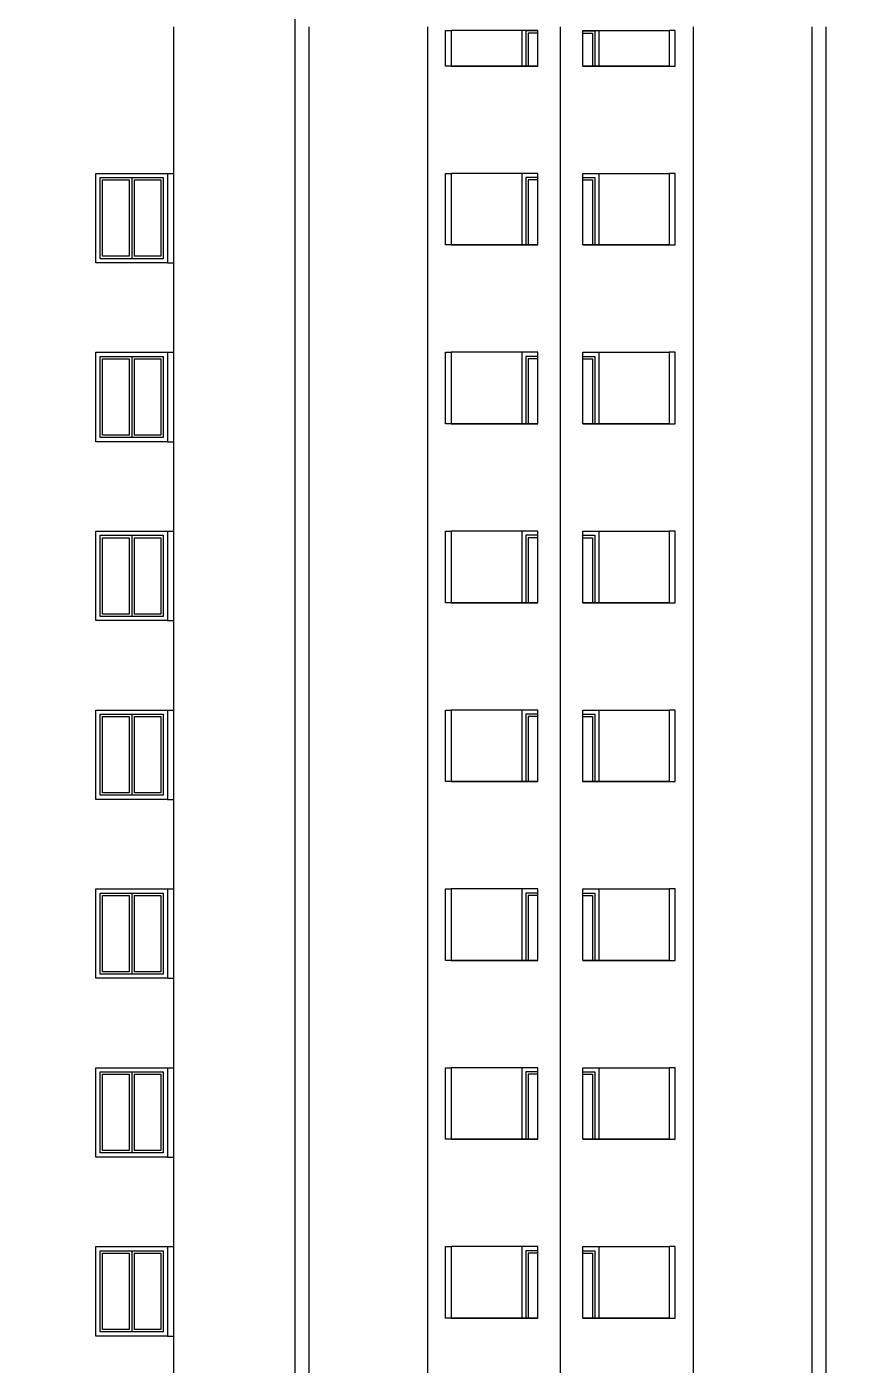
# Model space of a CAD drawing. Header units: inches. Extents: x -634 to 3638, y -6930911 to 5552.
# Drawn here: x 2297.58 to 2311.3, y 3493.78 to 3515.63 of the extents above; entities that cross this region are included whole.
import ezdxf

# ---------------------------------------------------------------- set-up
doc = ezdxf.new("R2010")
doc.units = ezdxf.units.IN
doc.header["$MEASUREMENT"] = 0
for name, color, linetype, lineweight in [('ELEV', 134, 'Continuous', 18), ('фасады', 7, 'Continuous', 30), ('фасады2', 7, 'Continuous', 25)]:
    doc.layers.add(name, color=color, linetype=linetype, lineweight=lineweight)

msp = doc.modelspace()

# ---------------------------------------------------------------- hatches: boundary and pattern name
at = {"layer": 'ELEV', "linetype": 'Continuous'}
h = msp.add_hatch(dxfattribs=at)
h.set_pattern_fill('ANSI31', color=256, scale=0.01044, style=0)
h.set_pattern_definition([(45, (1262.311104, 3366.587935), (-0.02343928418428, 0.02343928418428), [])])
edge = h.paths.add_edge_path()
edge.add_ellipse((1445.78234, 3471.96182), major_axis=(0, 6932302.83262), ratio=0.00000001506, start_angle=89.999976115149, end_angle=270.000023884851)
edge.add_line((1445.67794, 3474.85168), (1445.67794, 3528.48347))
edge.add_line((1445.67794, 3528.48347), (1445.88675, 3528.48347))
edge.add_line((1445.88675, 3528.48347), (1445.88675, 3474.85168))

# ---------------------------------------------------------------- linework, layer by layer
at = {"layer": 'фасады', "ltscale": 100}
for points in [[(2301.95719, 3517.02786), (2301.95719, 3515.62637)], [(2299.97589, 3515.62637), (2299.97589, 3513.58253)], [(2301.95719, 3515.62637), (2301.95719, 3513.58253)], [(2302.18464, 3515.62637), (2302.18464, 3513.58253)], [(2304.12418, 3515.62637), (2304.12418, 3513.58253)], [(2306.29205, 3515.62637), (2306.29205, 3513.58253)], [(2308.45992, 3515.62637), (2308.45992, 3513.58253)], [(2310.39945, 3515.62637), (2310.39945, 3513.58253)], [(2310.62588, 3515.62637), (2310.62588, 3513.58253)], [(2305.92649, 3514.98402), (2304.41524, 3514.98402), (2304.41524, 3515.56798), (2304.51278, 3515.56798), (2304.51278, 3514.98402), (2305.92649, 3514.98402), (2305.92649, 3515.56798), (2304.51278, 3515.56798)], [(2306.6576, 3514.98402), (2308.16885, 3514.98402), (2308.16885, 3515.56798), (2308.07131, 3515.56798), (2308.07131, 3514.98402), (2306.6576, 3514.98402), (2306.6576, 3515.56798), (2308.07131, 3515.56798)], [(2299.97589, 3513.58253), (2299.97589, 3510.66276)], [(2301.95822, 3513.58253), (2301.95822, 3510.66276)], [(2302.18464, 3513.58253), (2302.18464, 3510.66276)], [(2304.12418, 3513.58253), (2304.12418, 3510.66276)], [(2306.29205, 3513.58253), (2306.29205, 3510.66276)], [(2306.29205, 3513.58253), (2306.29205, 3510.66276)], [(2308.45992, 3513.58253), (2308.45992, 3510.66276)], [(2310.39945, 3513.58253), (2310.39945, 3510.66276)], [(2310.62588, 3513.58253), (2310.62588, 3510.66276)], [(2305.92649, 3512.06425), (2304.41524, 3512.06425), (2304.41524, 3513.23216), (2304.51278, 3513.23216), (2304.51278, 3512.06425), (2305.92649, 3512.06425), (2305.92649, 3513.23216), (2304.51278, 3513.23216)], [(2306.6576, 3512.06425), (2308.16885, 3512.06425), (2308.16885, 3513.23216), (2308.07131, 3513.23216), (2308.07131, 3512.06425), (2306.6576, 3512.06425), (2306.6576, 3513.23216), (2308.07131, 3513.23216)], [(2299.97589, 3510.66276), (2299.97589, 3507.74299)], [(2301.95822, 3510.66276), (2301.95822, 3507.74299)], [(2302.18464, 3510.66276), (2302.18464, 3507.74299)], [(2304.12418, 3510.66276), (2304.12418, 3507.74299)], [(2306.29205, 3510.66276), (2306.29205, 3507.74299)], [(2306.29205, 3510.66276), (2306.29205, 3507.74299)], [(2308.45992, 3510.66276), (2308.45992, 3507.74299)], [(2310.39945, 3510.66276), (2310.39945, 3507.74299)], [(2310.62588, 3510.66276), (2310.62588, 3507.74299)], [(2305.92649, 3509.14448), (2304.41524, 3509.14448), (2304.41524, 3510.31239), (2304.51278, 3510.31239), (2304.51278, 3509.14448), (2305.92649, 3509.14448), (2305.92649, 3510.31239), (2304.51278, 3510.31239)], [(2306.6576, 3509.14448), (2308.16885, 3509.14448), (2308.16885, 3510.31239), (2308.07131, 3510.31239), (2308.07131, 3509.14448), (2306.6576, 3509.14448), (2306.6576, 3510.31239), (2308.07131, 3510.31239)], [(2299.97589, 3507.74299), (2299.97589, 3504.82322)], [(2301.95822, 3507.74299), (2301.95822, 3504.82322)], [(2302.18464, 3507.74299), (2302.18464, 3504.82322)], [(2304.12418, 3507.74299), (2304.12418, 3504.82322)], [(2306.29205, 3507.74299), (2306.29205, 3504.82322)], [(2306.29205, 3507.74299), (2306.29205, 3504.82322)], [(2308.45992, 3507.74299), (2308.45992, 3504.82322)], [(2310.39945, 3507.74299), (2310.39945, 3504.82322)], [(2310.62588, 3507.74299), (2310.62588, 3504.82322)], [(2305.92649, 3506.22471), (2304.41524, 3506.22471), (2304.41524, 3507.39262), (2304.51278, 3507.39262), (2304.51278, 3506.22471), (2305.92649, 3506.22471), (2305.92649, 3507.39262), (2304.51278, 3507.39262)], [(2306.6576, 3506.22471), (2308.16885, 3506.22471), (2308.16885, 3507.39262), (2308.07131, 3507.39262), (2308.07131, 3506.22471), (2306.6576, 3506.22471), (2306.6576, 3507.39262), (2308.07131, 3507.39262)], [(2299.97589, 3504.82322), (2299.97589, 3501.90345)], [(2301.95822, 3504.82322), (2301.95822, 3501.90345)], [(2302.18464, 3504.82322), (2302.18464, 3501.90345)], [(2304.12418, 3504.82322), (2304.12418, 3501.90345)], [(2306.29205, 3504.82322), (2306.29205, 3501.90345)], [(2306.29205, 3504.82322), (2306.29205, 3501.90345)], [(2308.45992, 3504.82322), (2308.45992, 3501.90345)], [(2310.39945, 3504.82322), (2310.39945, 3501.90345)], [(2310.62588, 3504.82322), (2310.62588, 3501.90345)], [(2305.92649, 3503.30494), (2304.41524, 3503.30494), (2304.41524, 3504.47285), (2304.51278, 3504.47285), (2304.51278, 3503.30494), (2305.92649, 3503.30494), (2305.92649, 3504.47285), (2304.51278, 3504.47285)], [(2306.6576, 3503.30494), (2308.16885, 3503.30494), (2308.16885, 3504.47285), (2308.07131, 3504.47285), (2308.07131, 3503.30494), (2306.6576, 3503.30494), (2306.6576, 3504.47285), (2308.07131, 3504.47285)], [(2299.97589, 3501.90345), (2299.97589, 3498.98369)], [(2301.95822, 3501.90345), (2301.95822, 3498.98369)], [(2302.18464, 3501.90345), (2302.18464, 3498.98369)], [(2304.12418, 3501.90345), (2304.12418, 3498.98369)], [(2306.29205, 3501.90345), (2306.29205, 3498.98369)], [(2306.29205, 3501.90345), (2306.29205, 3498.98369)], [(2308.45992, 3501.90345), (2308.45992, 3498.98369)], [(2310.39945, 3501.90345), (2310.39945, 3498.98369)], [(2310.62588, 3501.90345), (2310.62588, 3498.98369)], [(2305.92649, 3500.38517), (2304.41524, 3500.38517), (2304.41524, 3501.55308), (2304.51278, 3501.55308), (2304.51278, 3500.38517), (2305.92649, 3500.38517), (2305.92649, 3501.55308), (2304.51278, 3501.55308)], [(2306.6576, 3500.38517), (2308.16885, 3500.38517), (2308.16885, 3501.55308), (2308.07131, 3501.55308), (2308.07131, 3500.38517), (2306.6576, 3500.38517), (2306.6576, 3501.55308), (2308.07131, 3501.55308)], [(2299.97589, 3498.98369), (2299.97589, 3496.06392)], [(2301.95822, 3498.98369), (2301.95822, 3496.06392)], [(2302.18464, 3498.98369), (2302.18464, 3496.06392)], [(2304.12418, 3498.98369), (2304.12418, 3496.06392)], [(2306.29205, 3498.98369), (2306.29205, 3496.06392)], [(2306.29205, 3498.98369), (2306.29205, 3496.06392)], [(2308.45992, 3498.98369), (2308.45992, 3496.06392)], [(2310.39945, 3498.98369), (2310.39945, 3496.06392)], [(2310.62588, 3498.98369), (2310.62588, 3496.06392)], [(2305.92649, 3497.46541), (2304.41524, 3497.46541), (2304.41524, 3498.63331), (2304.51278, 3498.63331), (2304.51278, 3497.46541), (2305.92649, 3497.46541), (2305.92649, 3498.63331), (2304.51278, 3498.63331)], [(2306.6576, 3497.46541), (2308.16885, 3497.46541), (2308.16885, 3498.63331), (2308.07131, 3498.63331), (2308.07131, 3497.46541), (2306.6576, 3497.46541), (2306.6576, 3498.63331), (2308.07131, 3498.63331)], [(2299.97589, 3496.06392), (2299.97589, 3493.14415)], [(2301.95822, 3496.06392), (2301.95822, 3493.14415)], [(2302.18464, 3496.06392), (2302.18464, 3493.14415)], [(2304.12418, 3496.06392), (2304.12418, 3493.14415)], [(2306.29205, 3496.06392), (2306.29205, 3493.14415)], [(2308.45992, 3496.06392), (2308.45992, 3493.14415)], [(2310.39945, 3496.06392), (2310.39945, 3493.14415)], [(2310.62588, 3496.06392), (2310.62588, 3493.14415)], [(2305.92649, 3494.54564), (2304.41524, 3494.54564), (2304.41524, 3495.71354), (2304.51278, 3495.71354), (2304.51278, 3494.54564), (2305.92649, 3494.54564), (2305.92649, 3495.71354), (2304.51278, 3495.71354)], [(2306.6576, 3494.54564), (2308.16885, 3494.54564), (2308.16885, 3495.71354), (2308.07131, 3495.71354), (2308.07131, 3494.54564), (2306.6576, 3494.54564), (2306.6576, 3495.71354), (2308.07131, 3495.71354)]]:
    msp.add_lwpolyline(points, dxfattribs=at)
at = {"layer": 'фасады2', "ltscale": 100}
for p, q in [((2305.66219, 3515.56798), (2305.66219, 3514.98402)), ((2305.73031, 3515.55824), (2305.73031, 3514.98402)), ((2305.92649, 3515.55824), (2305.73031, 3515.55824)), ((2306.6576, 3515.55824), (2306.85378, 3515.55824)), ((2306.85378, 3515.55824), (2306.85378, 3514.98402)), ((2306.92191, 3515.56798), (2306.92191, 3514.98402)), ((2305.66219, 3513.23216), (2305.66219, 3512.06425)), ((2305.92649, 3513.23216), (2305.66219, 3513.23216)), ((2306.6576, 3513.23216), (2306.92191, 3513.23216)), ((2306.92191, 3513.23216), (2306.92191, 3512.06425)), ((2305.73031, 3513.16403), (2305.73031, 3512.06425)), ((2305.92649, 3513.16403), (2305.73031, 3513.16403)), ((2306.6576, 3513.16403), (2306.85378, 3513.16403)), ((2306.85378, 3513.16403), (2306.85378, 3512.06425)), ((2305.66219, 3510.31239), (2305.66219, 3509.14448)), ((2305.92649, 3510.31239), (2305.66219, 3510.31239)), ((2305.73031, 3510.24426), (2305.73031, 3509.14448)), ((2305.92649, 3510.24426), (2305.73031, 3510.24426)), ((2306.6576, 3510.31239), (2306.92191, 3510.31239)), ((2306.6576, 3510.24426), (2306.85378, 3510.24426)), ((2306.85378, 3510.24426), (2306.85378, 3509.14448)), ((2306.92191, 3510.31239), (2306.92191, 3509.14448)), ((2305.66219, 3507.39262), (2305.66219, 3506.22471)), ((2305.92649, 3507.39262), (2305.66219, 3507.39262)), ((2305.73031, 3507.32449), (2305.73031, 3506.22471)), ((2305.92649, 3507.32449), (2305.73031, 3507.32449)), ((2306.6576, 3507.39262), (2306.92191, 3507.39262)), ((2306.6576, 3507.32449), (2306.85378, 3507.32449)), ((2306.85378, 3507.32449), (2306.85378, 3506.22471)), ((2306.92191, 3507.39262), (2306.92191, 3506.22471)), ((2305.66219, 3504.47285), (2305.66219, 3503.30494)), ((2305.92649, 3504.47285), (2305.66219, 3504.47285)), ((2306.6576, 3504.47285), (2306.92191, 3504.47285)), ((2306.92191, 3504.47285), (2306.92191, 3503.30494)), ((2305.73031, 3504.40472), (2305.73031, 3503.30494)), ((2305.92649, 3504.40472), (2305.73031, 3504.40472)), ((2306.6576, 3504.40472), (2306.85378, 3504.40472)), ((2306.85378, 3504.40472), (2306.85378, 3503.30494)), ((2305.66219, 3501.55308), (2305.66219, 3500.38517)), ((2305.92649, 3501.55308), (2305.66219, 3501.55308)), ((2305.73031, 3501.48495), (2305.73031, 3500.38517)), ((2305.92649, 3501.48495), (2305.73031, 3501.48495)), ((2306.6576, 3501.55308), (2306.92191, 3501.55308)), ((2306.6576, 3501.48495), (2306.85378, 3501.48495)), ((2306.85378, 3501.48495), (2306.85378, 3500.38517)), ((2306.92191, 3501.55308), (2306.92191, 3500.38517)), ((2305.66219, 3498.63331), (2305.66219, 3497.46541)), ((2305.92649, 3498.63331), (2305.66219, 3498.63331)), ((2305.73031, 3498.56519), (2305.73031, 3497.46541)), ((2305.92649, 3498.56519), (2305.73031, 3498.56519)), ((2306.6576, 3498.63331), (2306.92191, 3498.63331)), ((2306.6576, 3498.56519), (2306.85378, 3498.56519)), ((2306.85378, 3498.56519), (2306.85378, 3497.46541)), ((2306.92191, 3498.63331), (2306.92191, 3497.46541)), ((2305.66219, 3495.71354), (2305.66219, 3494.54564)), ((2305.92649, 3495.71354), (2305.66219, 3495.71354)), ((2305.73031, 3495.64542), (2305.73031, 3494.54564)), ((2305.92649, 3495.64542), (2305.73031, 3495.64542)), ((2306.6576, 3495.71354), (2306.92191, 3495.71354)), ((2306.6576, 3495.64542), (2306.85378, 3495.64542)), ((2306.85378, 3495.64542), (2306.85378, 3494.54564)), ((2306.92191, 3495.71354), (2306.92191, 3494.54564))]:
    msp.add_line(p, q, dxfattribs=at)
for points in [[(2305.92649, 3515.51931), (2305.76924, 3515.51931), (2305.76924, 3514.98402), (2305.76924, 3514.98402)], [(2306.6576, 3515.51931), (2306.81485, 3515.51931), (2306.81485, 3514.98402), (2306.81485, 3514.98402)], [(2299.87856, 3513.23216), (2299.97589, 3513.23216)], [(2299.25568, 3511.87933), (2298.81771, 3511.87933), (2298.81771, 3513.1251), (2299.25568, 3513.1251)], [(2299.25568, 3513.1251), (2299.25568, 3511.87933)], [(2299.29461, 3513.16403), (2299.29461, 3511.8404)], [(2299.33354, 3513.1251), (2299.7715, 3513.1251), (2299.7715, 3511.87933), (2299.33354, 3511.87933)], [(2299.33354, 3513.1251), (2299.33354, 3511.87933)], [(2305.92649, 3513.1251), (2305.76924, 3513.1251), (2305.76924, 3512.06425), (2305.76924, 3512.06425)], [(2306.6576, 3513.1251), (2306.81485, 3513.1251), (2306.81485, 3512.06425), (2306.81485, 3512.06425)], [(2299.87856, 3511.77228), (2299.97589, 3511.77228)], [(2299.25568, 3508.95956), (2298.81771, 3508.95956), (2298.81771, 3510.20533), (2299.25568, 3510.20533)], [(2299.25568, 3510.20533), (2299.25568, 3508.95956)], [(2299.29461, 3510.24426), (2299.29461, 3508.92063)], [(2299.33354, 3510.20533), (2299.7715, 3510.20533), (2299.7715, 3508.95956), (2299.33354, 3508.95956)], [(2299.33354, 3510.20533), (2299.33354, 3508.95956)], [(2299.87856, 3510.31239), (2299.97589, 3510.31239)], [(2305.92649, 3510.20533), (2305.76924, 3510.20533), (2305.76924, 3509.14448), (2305.76924, 3509.14448)], [(2306.6576, 3510.20533), (2306.81485, 3510.20533), (2306.81485, 3509.14448), (2306.81485, 3509.14448)], [(2299.87856, 3508.85251), (2299.97589, 3508.85251)], [(2299.29461, 3507.32449), (2299.29461, 3506.00086)], [(2299.87856, 3507.39262), (2299.97589, 3507.39262)], [(2299.25568, 3506.03979), (2298.81771, 3506.03979), (2298.81771, 3507.28556), (2299.25568, 3507.28556)], [(2299.25568, 3507.28556), (2299.25568, 3506.03979)], [(2299.33354, 3507.28556), (2299.7715, 3507.28556), (2299.7715, 3506.03979), (2299.33354, 3506.03979)], [(2299.33354, 3507.28556), (2299.33354, 3506.03979)], [(2305.92649, 3507.28556), (2305.76924, 3507.28556), (2305.76924, 3506.22471), (2305.76924, 3506.22471)], [(2306.6576, 3507.28556), (2306.81485, 3507.28556), (2306.81485, 3506.22471), (2306.81485, 3506.22471)], [(2299.87856, 3505.93274), (2299.97589, 3505.93274)], [(2299.87856, 3504.47285), (2299.97589, 3504.47285)], [(2299.25568, 3503.12003), (2298.81771, 3503.12003), (2298.81771, 3504.36579), (2299.25568, 3504.36579)], [(2299.25568, 3504.36579), (2299.25568, 3503.12003)], [(2299.29461, 3504.40472), (2299.29461, 3503.0811)], [(2299.33354, 3504.36579), (2299.7715, 3504.36579), (2299.7715, 3503.12003), (2299.33354, 3503.12003)], [(2299.33354, 3504.36579), (2299.33354, 3503.12003)], [(2305.92649, 3504.36579), (2305.76924, 3504.36579), (2305.76924, 3503.30494), (2305.76924, 3503.30494)], [(2306.6576, 3504.36579), (2306.81485, 3504.36579), (2306.81485, 3503.30494), (2306.81485, 3503.30494)], [(2299.87856, 3503.01297), (2299.97589, 3503.01297)], [(2299.25568, 3500.20026), (2298.81771, 3500.20026), (2298.81771, 3501.44602), (2299.25568, 3501.44602)], [(2299.25568, 3501.44602), (2299.25568, 3500.20026)], [(2299.29461, 3501.48495), (2299.29461, 3500.16133)], [(2299.33354, 3501.44602), (2299.7715, 3501.44602), (2299.7715, 3500.20026), (2299.33354, 3500.20026)], [(2299.33354, 3501.44602), (2299.33354, 3500.20026)], [(2299.87856, 3501.55308), (2299.97589, 3501.55308)], [(2305.92649, 3501.44602), (2305.76924, 3501.44602), (2305.76924, 3500.38517), (2305.76924, 3500.38517)], [(2306.6576, 3501.44602), (2306.81485, 3501.44602), (2306.81485, 3500.38517), (2306.81485, 3500.38517)], [(2299.87856, 3500.0932), (2299.97589, 3500.0932)], [(2299.29461, 3498.56519), (2299.29461, 3497.24156)], [(2299.87856, 3498.63331), (2299.97589, 3498.63331)], [(2299.25568, 3497.28049), (2298.81771, 3497.28049), (2298.81771, 3498.52626), (2299.25568, 3498.52626)], [(2299.25568, 3498.52626), (2299.25568, 3497.28049)], [(2299.33354, 3498.52626), (2299.7715, 3498.52626), (2299.7715, 3497.28049), (2299.33354, 3497.28049)], [(2299.33354, 3498.52626), (2299.33354, 3497.28049)], [(2305.92649, 3498.52626), (2305.76924, 3498.52626), (2305.76924, 3497.46541), (2305.76924, 3497.46541)], [(2306.6576, 3498.52626), (2306.81485, 3498.52626), (2306.81485, 3497.46541), (2306.81485, 3497.46541)], [(2299.87856, 3497.17343), (2299.97589, 3497.17343)], [(2299.25568, 3494.36072), (2298.81771, 3494.36072), (2298.81771, 3495.60649), (2299.25568, 3495.60649)], [(2299.25568, 3495.60649), (2299.25568, 3494.36072)], [(2299.29461, 3495.64542), (2299.29461, 3494.32179)], [(2299.33354, 3495.60649), (2299.7715, 3495.60649), (2299.7715, 3494.36072), (2299.33354, 3494.36072)], [(2299.33354, 3495.60649), (2299.33354, 3494.36072)], [(2299.87856, 3495.71354), (2299.97589, 3495.71354)], [(2305.92649, 3495.60649), (2305.76924, 3495.60649), (2305.76924, 3494.54564), (2305.76924, 3494.54564)], [(2306.6576, 3495.60649), (2306.81485, 3495.60649), (2306.81485, 3494.54564), (2306.81485, 3494.54564)], [(2299.87856, 3494.25366), (2299.97589, 3494.25366)]]:
    msp.add_lwpolyline(points, dxfattribs=at)
for points in [[(2298.71065, 3513.23216), (2299.87856, 3513.23216), (2299.87856, 3511.77228), (2298.71065, 3511.77228)], [(2298.77878, 3513.16403), (2299.81043, 3513.16403), (2299.81043, 3511.8404), (2298.77878, 3511.8404)], [(2298.71065, 3510.31239), (2299.87856, 3510.31239), (2299.87856, 3508.85251), (2298.71065, 3508.85251)], [(2298.77878, 3510.24426), (2299.81043, 3510.24426), (2299.81043, 3508.92063), (2298.77878, 3508.92063)], [(2298.71065, 3507.39262), (2299.87856, 3507.39262), (2299.87856, 3505.93274), (2298.71065, 3505.93274)], [(2298.77878, 3507.32449), (2299.81043, 3507.32449), (2299.81043, 3506.00086), (2298.77878, 3506.00086)], [(2298.71065, 3504.47285), (2299.87856, 3504.47285), (2299.87856, 3503.01297), (2298.71065, 3503.01297)], [(2298.77878, 3504.40472), (2299.81043, 3504.40472), (2299.81043, 3503.0811), (2298.77878, 3503.0811)], [(2298.71065, 3501.55308), (2299.87856, 3501.55308), (2299.87856, 3500.0932), (2298.71065, 3500.0932)], [(2298.77878, 3501.48495), (2299.81043, 3501.48495), (2299.81043, 3500.16133), (2298.77878, 3500.16133)], [(2298.71065, 3498.63331), (2299.87856, 3498.63331), (2299.87856, 3497.17343), (2298.71065, 3497.17343)], [(2298.77878, 3498.56519), (2299.81043, 3498.56519), (2299.81043, 3497.24156), (2298.77878, 3497.24156)], [(2298.71065, 3495.71354), (2299.87856, 3495.71354), (2299.87856, 3494.25366), (2298.71065, 3494.25366)], [(2298.77878, 3495.64542), (2299.81043, 3495.64542), (2299.81043, 3494.32179), (2298.77878, 3494.32179)]]:
    msp.add_lwpolyline(points, close=True, dxfattribs=at)

doc.saveas('drawing.dxf')
